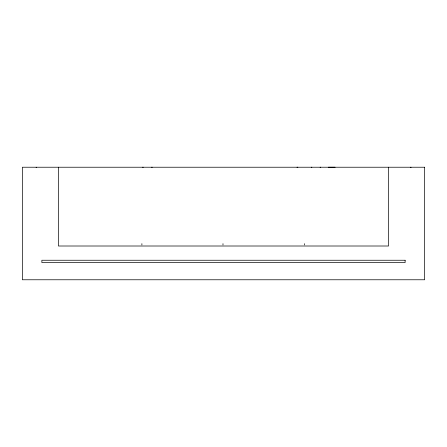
<?xml version="1.0" encoding="UTF-8"?>
<svg xmlns="http://www.w3.org/2000/svg" width="447" height="447" viewBox="0 0 447 447"><rect width="100%" height="100%" fill="white"/><g stroke="black" fill="none" stroke-linecap="round" stroke-linejoin="round"><path stroke-width="0.67" d="M36.123 167.469L36.542 167.228M151.622 167.234L152.237 167.228M311.414 167.228L311.833 167.228M335.116 167.228L328.31 167.228M320.102 167.228L320.527 167.228M297.004 167.228L297.858 167.234M142.632 167.228L143.247 167.234M410.458 167.228L411.078 167.469M388.555 167.228L388.555 246.006L58.445 246.006L58.445 167.228M304.603 243.665L304.603 244.962M222.986 243.665L222.986 244.962M141.889 243.665L141.889 244.962M424.65 167.228L22.35 167.228L22.35 279.772L424.65 279.772L424.65 167.228M405.127 260.249L41.873 260.249L41.873 262.579L405.127 262.579L405.127 260.249"/></g></svg>
